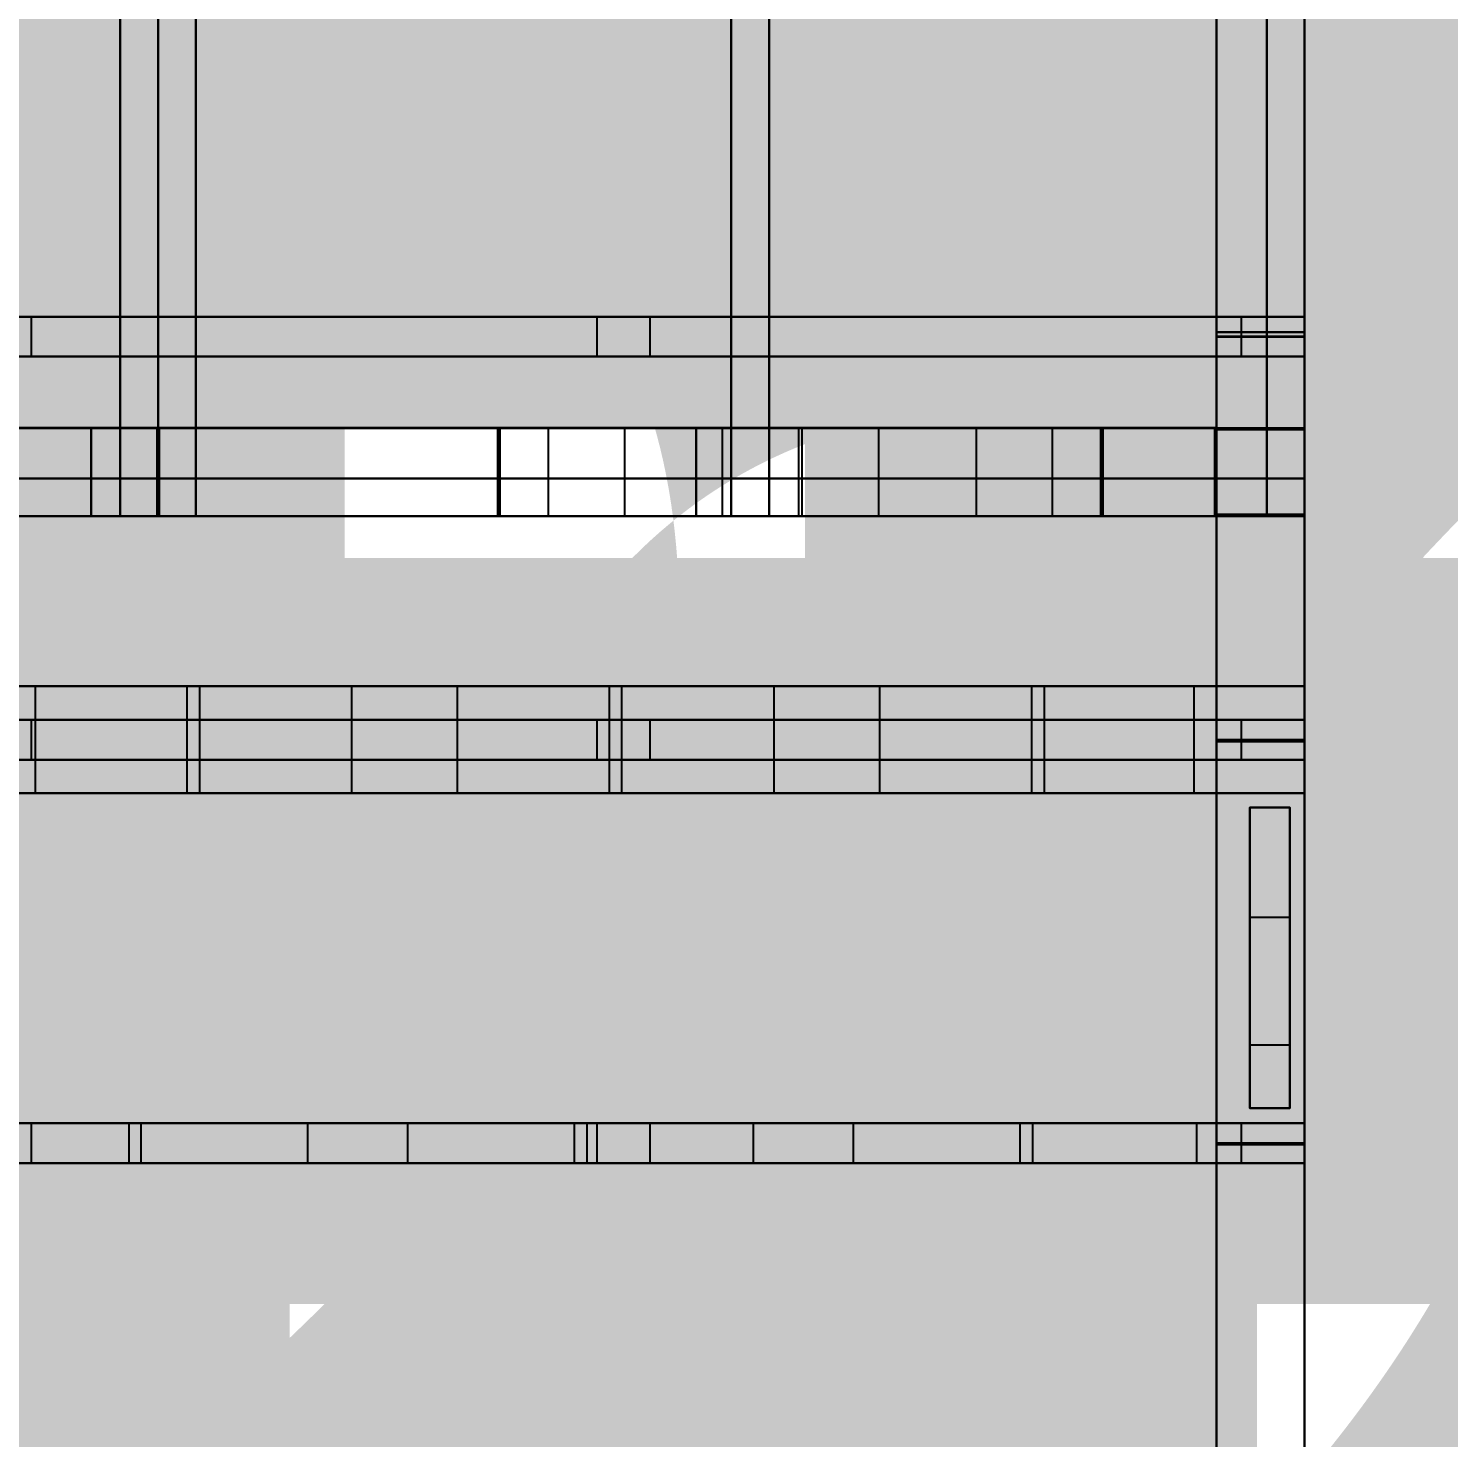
# Model space of a CAD drawing. Header units: inches. Extents: x -252 to 449, y -12 to 800.
# Drawn here: x -50.6 to 5.7, y 217 to 272.9 of the extents above; entities that cross this region are included whole.
import ezdxf

# ---------------------------------------------------------------- set-up
doc = ezdxf.new("R2010")
doc.units = ezdxf.units.IN
doc.header["$MEASUREMENT"] = 0
for name, color, linetype in [('C2', 2, 'CONTINUOUS'), ('FT2', 8, 'CONTINUOUS'), ('RT2', 7, 'CONTINUOUS'), ('W1', 5, 'CONTINUOUS'), ('W2', 5, 'CONTINUOUS')]:
    doc.layers.add(name, color=color, linetype=linetype)

msp = doc.modelspace()

# ---------------------------------------------------------------- linework, layer by layer
at = {"layer": 'C2'}
for points in [[(-45.5, 319.02, 78.63), (-45.5, 253.53, 78.63), (-45.5, 253.53, 82.19), (-45.5, 319.02, 82.19)], [(-44, 319.02, 78.63), (-44, 253.53, 78.63), (-45.5, 253.53, 78.63), (-45.5, 319.02, 78.63)], [(-44, 253.53, 82.19), (-44, 319.02, 82.19), (-45.5, 319.02, 82.19), (-45.5, 253.53, 82.19)], [(-22.75, 319.02, 78.63), (-22.75, 253.53, 78.63), (-22.75, 253.53, 82.19), (-22.75, 319.02, 82.19)], [(-21.25, 319.02, 78.63), (-21.25, 253.53, 78.63), (-22.75, 253.53, 78.63), (-22.75, 319.02, 78.63)], [(-21.25, 253.53, 82.19), (-21.25, 319.02, 82.19), (-22.75, 319.02, 82.19), (-22.75, 253.53, 82.19)], [(-1.5, 253.53, 78.63), (-1.5, 319.02, 78.63), (0, 319.02, 78.63), (0, 253.53, 78.63)], [(-1.5, 319.02, 82.19), (-1.5, 253.53, 82.19), (0, 253.53, 82.19), (0, 319.02, 82.19)], [(0, 253.53, 78.63), (0, 319.02, 78.63), (0, 319.02, 82.19), (0, 253.53, 82.19)], [(-47, 253.53, 70.25), (-47, 302.51, 70.25), (-45.5, 302.51, 70.25), (-45.5, 253.53, 70.25)], [(-47, 302.51, 73.81), (-47, 253.53, 73.81), (-45.5, 253.53, 73.81), (-45.5, 302.51, 73.81)], [(-45.5, 253.53, 70.25), (-45.5, 302.51, 70.25), (-45.5, 302.51, 73.81), (-45.5, 253.53, 73.81)], [(-55.58, 255.03, 70.25), (-45.5, 255.03, 70.25), (-45.5, 253.53, 70.25), (-55.58, 253.53, 70.25)], [(-45.5, 255.03, 73.81), (-55.58, 255.03, 73.81), (-55.58, 253.53, 73.81), (-45.5, 253.53, 73.81)], [(-45.5, 255.03, 78.63), (0, 255.03, 78.63), (0, 253.53, 78.63), (-45.5, 253.53, 78.63)], [(0, 255.03, 82.19), (-45.5, 255.03, 82.19), (-45.5, 253.53, 82.19), (0, 253.53, 82.19)], [(-55.58, 253.53, 70.25), (-45.5, 253.53, 70.25), (-45.5, 253.53, 73.81), (-55.58, 253.53, 73.81)], [(-45.5, 253.53, 78.63), (0, 253.53, 78.63), (0, 253.53, 82.19), (-45.5, 253.53, 82.19)]]:
    msp.add_3dface(points, dxfattribs=at)
at = {"layer": 'FT2'}
for points in [[(-252, 242.54, 121.97), (0, 242.54, 121.97), (0, 246.79, 121.97), (-252, 246.79, 121.97)], [(-252, 246.79, 121.97), (0, 246.79, 121.97), (0, 246.79, 119.92), (-252, 246.79, 119.92)], [(-252, 246.79, 108), (0, 246.79, 108), (0, 242.54, 108), (-252, 242.54, 108)], [(-252, 246.79, 108), (-252, 246.79, 110.05), (0, 246.79, 110.05), (0, 246.79, 108)], [(-50.38, 246.79, 121.97), (-44.34, 246.79, 108.87), (-46.2, 246.79, 108.01), (-52.24, 246.79, 121.11)], [(-50.38, 242.54, 121.97), (-44.34, 242.54, 108.87), (-44.34, 246.79, 108.87), (-50.38, 246.79, 121.97)], [(-43.86, 242.54, 108.87), (-37.81, 242.54, 121.97), (-37.81, 246.79, 121.97), (-43.86, 246.79, 108.87)], [(-43.86, 246.79, 108.87), (-37.81, 246.79, 121.97), (-35.95, 246.79, 121.11), (-42, 246.79, 108.01)], [(-33.63, 246.79, 121.97), (-27.58, 246.79, 108.87), (-29.44, 246.79, 108.01), (-35.49, 246.79, 121.11)], [(-33.63, 242.54, 121.97), (-27.58, 242.54, 108.87), (-27.58, 246.79, 108.87), (-33.63, 246.79, 121.97)], [(-27.11, 242.54, 108.87), (-21.05, 242.54, 121.97), (-21.05, 246.79, 121.97), (-27.11, 246.79, 108.87)], [(-27.11, 246.79, 108.87), (-21.05, 246.79, 121.97), (-19.19, 246.79, 121.11), (-25.25, 246.79, 108.01)], [(-16.87, 246.79, 121.97), (-10.83, 246.79, 108.87), (-12.69, 246.79, 108.01), (-18.73, 246.79, 121.11)], [(-16.87, 242.54, 121.97), (-10.83, 242.54, 108.87), (-10.83, 246.79, 108.87), (-16.87, 246.79, 121.97)], [(-10.34, 242.54, 108.86), (-4.38, 242.54, 121.97), (-4.38, 246.79, 121.97), (-10.34, 246.79, 108.86)], [(-10.34, 246.79, 108.86), (-4.38, 246.79, 121.97), (-2.51, 246.79, 121.12), (-8.48, 246.79, 108.01)], [(0, 246.79, 108.04), (-2.05, 246.79, 108.04), (-2.05, 246.79, 121.93), (0, 246.79, 121.93)], [(0, 246.79, 108.04), (0, 246.79, 121.93), (0, 242.54, 121.93), (0, 242.54, 108.04)], [(-252, 242.54, 121.97), (-252, 242.54, 119.92), (0, 242.54, 119.92), (0, 242.54, 121.97)], [(-252, 242.54, 108), (0, 242.54, 108), (0, 242.54, 110.05), (-252, 242.54, 110.05)], [(-50.38, 242.54, 121.97), (-52.24, 242.54, 121.11), (-46.2, 242.54, 108.01), (-44.34, 242.54, 108.87)], [(-43.86, 242.54, 108.87), (-42, 242.54, 108.01), (-35.95, 242.54, 121.11), (-37.81, 242.54, 121.97)], [(-33.63, 242.54, 121.97), (-35.49, 242.54, 121.11), (-29.44, 242.54, 108.01), (-27.58, 242.54, 108.87)], [(-27.11, 242.54, 108.87), (-25.25, 242.54, 108.01), (-19.19, 242.54, 121.11), (-21.05, 242.54, 121.97)], [(-16.87, 242.54, 121.97), (-18.73, 242.54, 121.11), (-12.69, 242.54, 108.01), (-10.83, 242.54, 108.87)], [(-10.34, 242.54, 108.86), (-8.48, 242.54, 108.01), (-2.51, 242.54, 121.12), (-4.38, 242.54, 121.97)], [(0, 242.54, 108.04), (0, 242.54, 121.93), (-2.05, 242.54, 121.93), (-2.05, 242.54, 108.04)], [(-2.17, 241.98, 121.97), (-2.17, 230.04, 121.97), (-0.59, 230.04, 121.97), (-0.59, 241.98, 121.97)], [(-2.17, 241.98, 121.97), (-2.17, 241.98, 119.92), (-2.17, 230.04, 119.92), (-2.17, 230.04, 121.97)], [(-0.59, 241.98, 108), (-0.59, 230.04, 108), (-2.17, 230.04, 108), (-2.17, 241.98, 108)], [(-2.17, 241.98, 108), (-2.17, 230.04, 108), (-2.17, 230.04, 110.05), (-2.17, 241.98, 110.05)], [(-2.17, 241.98, 108.04), (-2.17, 241.98, 121.93), (-0.59, 241.98, 121.93), (-0.59, 241.98, 108.04)], [(-2.17, 241.98, 108.04), (-2.17, 239.94, 108.04), (-2.17, 239.94, 121.93), (-2.17, 241.98, 121.93)], [(-0.59, 241.98, 121.97), (-0.59, 230.04, 121.97), (-0.59, 230.04, 119.92), (-0.59, 241.98, 119.92)], [(-0.59, 241.98, 108), (-0.59, 241.98, 110.05), (-0.59, 230.04, 110.05), (-0.59, 230.04, 108)], [(-0.59, 241.98, 108.04), (-0.59, 241.98, 121.93), (-0.59, 239.94, 121.93), (-0.59, 239.94, 108.04)], [(-2.17, 237.61, 121.97), (-2.17, 239.52, 121.23), (-2.17, 234.47, 108.13), (-2.17, 232.56, 108.86)], [(-0.59, 237.61, 121.97), (-0.59, 232.56, 108.86), (-0.59, 234.47, 108.13), (-0.59, 239.52, 121.23)], [(-2.17, 237.61, 121.97), (-2.17, 232.56, 108.86), (-0.59, 232.56, 108.86), (-0.59, 237.61, 121.97)], [(-2.17, 230.04, 108.04), (-2.17, 230.04, 121.93), (-2.17, 232.09, 121.93), (-2.17, 232.09, 108.04)], [(-0.59, 230.04, 108.04), (-0.59, 232.09, 108.04), (-0.59, 232.09, 121.93), (-0.59, 230.04, 121.93)], [(-0.59, 230.04, 108.04), (-0.59, 230.04, 121.93), (-2.17, 230.04, 121.93), (-2.17, 230.04, 108.04)], [(-252, 227.87, 121.97), (0, 227.87, 121.97), (0, 229.45, 121.97), (-252, 229.45, 121.97)], [(-252, 229.45, 121.97), (0, 229.45, 121.97), (0, 229.45, 119.92), (-252, 229.45, 119.92)], [(-252, 229.45, 108), (0, 229.45, 108), (0, 227.87, 108), (-252, 227.87, 108)], [(-252, 229.45, 108), (-252, 229.45, 110.05), (0, 229.45, 110.05), (0, 229.45, 108)], [(-53.28, 229.45, 121.97), (-46.65, 229.45, 109.08), (-48.47, 229.45, 108.14), (-55.1, 229.45, 121.03)], [(-53.28, 227.87, 121.97), (-46.65, 227.87, 109.08), (-46.65, 229.45, 109.08), (-53.28, 229.45, 121.97)], [(-46.18, 227.87, 109.08), (-39.56, 227.87, 121.97), (-39.56, 229.45, 121.97), (-46.18, 229.45, 109.08)], [(-46.18, 229.45, 109.08), (-39.56, 229.45, 121.97), (-37.74, 229.45, 121.03), (-44.36, 229.45, 108.14)], [(-35.6, 229.45, 121.97), (-28.97, 229.45, 109.08), (-30.79, 229.45, 108.14), (-37.42, 229.45, 121.03)], [(-35.6, 227.87, 121.97), (-28.97, 227.87, 109.08), (-28.97, 229.45, 109.08), (-35.6, 229.45, 121.97)], [(-28.49, 227.87, 109.08), (-21.87, 227.87, 121.97), (-21.87, 229.45, 121.97), (-28.49, 229.45, 109.08)], [(-28.49, 229.45, 109.08), (-21.87, 229.45, 121.97), (-20.05, 229.45, 121.03), (-26.67, 229.45, 108.14)], [(-17.91, 229.45, 121.97), (-11.29, 229.45, 109.08), (-13.11, 229.45, 108.14), (-19.73, 229.45, 121.03)], [(-17.91, 227.87, 121.97), (-11.29, 227.87, 109.08), (-11.29, 229.45, 109.08), (-17.91, 229.45, 121.97)], [(-10.8, 227.87, 109.07), (-4.27, 227.87, 121.97), (-4.27, 229.45, 121.97), (-10.8, 229.45, 109.07)], [(-10.8, 229.45, 109.07), (-4.27, 229.45, 121.97), (-2.44, 229.45, 121.04), (-8.98, 229.45, 108.14)], [(0, 229.45, 108.04), (-2.05, 229.45, 108.04), (-2.05, 229.45, 121.93), (0, 229.45, 121.93)], [(0, 229.45, 108.04), (0, 229.45, 121.93), (0, 227.87, 121.93), (0, 227.87, 108.04)], [(-252, 227.87, 121.97), (-252, 227.87, 119.92), (0, 227.87, 119.92), (0, 227.87, 121.97)], [(-252, 227.87, 108), (0, 227.87, 108), (0, 227.87, 110.05), (-252, 227.87, 110.05)], [(-53.28, 227.87, 121.97), (-55.1, 227.87, 121.03), (-48.47, 227.87, 108.14), (-46.65, 227.87, 109.08)], [(-46.18, 227.87, 109.08), (-44.36, 227.87, 108.14), (-37.74, 227.87, 121.03), (-39.56, 227.87, 121.97)], [(-35.6, 227.87, 121.97), (-37.42, 227.87, 121.03), (-30.79, 227.87, 108.14), (-28.97, 227.87, 109.08)], [(-28.49, 227.87, 109.08), (-26.67, 227.87, 108.14), (-20.05, 227.87, 121.03), (-21.87, 227.87, 121.97)], [(-17.91, 227.87, 121.97), (-19.73, 227.87, 121.03), (-13.11, 227.87, 108.14), (-11.29, 227.87, 109.08)], [(-10.8, 227.87, 109.07), (-8.98, 227.87, 108.14), (-2.44, 227.87, 121.04), (-4.27, 227.87, 121.97)], [(0, 227.87, 108.04), (0, 227.87, 121.93), (-2.05, 227.87, 121.93), (-2.05, 227.87, 108.04)]]:
    msp.add_3dface(points, dxfattribs=at)
at = {"layer": 'RT2'}
for points in [[(0, 259.87, 229.96), (-252, 259.87, 229.96), (-252, 261.45, 229.96), (0, 261.45, 229.96)], [(0, 261.45, 229.96), (-252, 261.45, 229.96), (-252, 261.45, 232.01), (0, 261.45, 232.01)], [(0, 261.45, 234.96), (-1.17, 261.45, 233.28), (-127.17, 261.45, 321.51), (-126, 261.45, 323.19)], [(0, 261.45, 234.96), (-126, 261.45, 323.19), (-126, 259.87, 323.19), (0, 259.87, 234.96)], [(-28.07, 261.45, 254.61), (-50.54, 261.45, 231.39), (-50.54, 259.87, 231.39), (-28.07, 259.87, 254.61)], [(-28.07, 261.45, 254.61), (-26.59, 261.45, 253.19), (-49.07, 261.45, 229.96), (-50.54, 261.45, 231.39)], [(-2.5, 261.45, 231.46), (-3.89, 261.45, 229.96), (-27.38, 261.45, 251.66), (-25.99, 261.45, 253.16)], [(-2.5, 261.45, 231.46), (-25.99, 261.45, 253.16), (-25.99, 259.87, 253.16), (-2.5, 259.87, 231.46)], [(0, 261.45, 230), (-2.05, 261.45, 230), (-2.05, 261.45, 234.96), (0, 261.45, 234.96)], [(0, 261.45, 230), (0, 261.45, 234.96), (0, 259.87, 234.96), (0, 259.87, 230)], [(0, 259.87, 229.96), (0, 259.87, 232.01), (-252, 259.87, 232.01), (-252, 259.87, 229.96)], [(0, 259.87, 234.96), (-126, 259.87, 323.19), (-127.17, 259.87, 321.51), (-1.17, 259.87, 233.28)], [(-28.07, 259.87, 254.61), (-50.54, 259.87, 231.39), (-49.07, 259.87, 229.96), (-26.59, 259.87, 253.19)], [(-2.5, 259.87, 231.46), (-25.99, 259.87, 253.16), (-27.38, 259.87, 251.66), (-3.89, 259.87, 229.96)], [(0, 259.87, 230), (0, 259.87, 234.96), (-2.05, 259.87, 234.96), (-2.05, 259.87, 230)], [(0, 243.87, 229.96), (-252, 243.87, 229.96), (-252, 245.45, 229.96), (0, 245.45, 229.96)], [(0, 245.45, 229.96), (-252, 245.45, 229.96), (-252, 245.45, 232.01), (0, 245.45, 232.01)], [(0, 245.45, 234.96), (-1.17, 245.45, 233.28), (-127.17, 245.45, 321.51), (-126, 245.45, 323.19)], [(0, 245.45, 234.96), (-126, 245.45, 323.19), (-126, 243.87, 323.19), (0, 243.87, 234.96)], [(-28.07, 245.45, 254.61), (-50.54, 245.45, 231.39), (-50.54, 243.87, 231.39), (-28.07, 243.87, 254.61)], [(-28.07, 245.45, 254.61), (-26.59, 245.45, 253.19), (-49.07, 245.45, 229.96), (-50.54, 245.45, 231.39)], [(-2.5, 245.45, 231.46), (-3.89, 245.45, 229.96), (-27.38, 245.45, 251.66), (-25.99, 245.45, 253.16)], [(-2.5, 245.45, 231.46), (-25.99, 245.45, 253.16), (-25.99, 243.87, 253.16), (-2.5, 243.87, 231.46)], [(0, 245.45, 230), (-2.05, 245.45, 230), (-2.05, 245.45, 234.96), (0, 245.45, 234.96)], [(0, 245.45, 230), (0, 245.45, 234.96), (0, 243.87, 234.96), (0, 243.87, 230)], [(0, 243.87, 229.96), (0, 243.87, 232.01), (-252, 243.87, 232.01), (-252, 243.87, 229.96)], [(0, 243.87, 234.96), (-126, 243.87, 323.19), (-127.17, 243.87, 321.51), (-1.17, 243.87, 233.28)], [(-28.07, 243.87, 254.61), (-50.54, 243.87, 231.39), (-49.07, 243.87, 229.96), (-26.59, 243.87, 253.19)], [(-2.5, 243.87, 231.46), (-25.99, 243.87, 253.16), (-27.38, 243.87, 251.66), (-3.89, 243.87, 229.96)], [(0, 243.87, 230), (0, 243.87, 234.96), (-2.05, 243.87, 234.96), (-2.05, 243.87, 230)], [(0, 227.87, 229.96), (-252, 227.87, 229.96), (-252, 229.45, 229.96), (0, 229.45, 229.96)], [(0, 229.45, 229.96), (-252, 229.45, 229.96), (-252, 229.45, 232.01), (0, 229.45, 232.01)], [(0, 229.45, 234.96), (-1.17, 229.45, 233.28), (-127.17, 229.45, 321.51), (-126, 229.45, 323.19)], [(0, 229.45, 234.96), (-126, 229.45, 323.19), (-126, 227.87, 323.19), (0, 227.87, 234.96)], [(-28.07, 229.45, 254.61), (-50.54, 229.45, 231.39), (-50.54, 227.87, 231.39), (-28.07, 227.87, 254.61)], [(-28.07, 229.45, 254.61), (-26.59, 229.45, 253.19), (-49.07, 229.45, 229.96), (-50.54, 229.45, 231.39)], [(-2.5, 229.45, 231.46), (-3.89, 229.45, 229.96), (-27.38, 229.45, 251.66), (-25.99, 229.45, 253.16)], [(-2.5, 229.45, 231.46), (-25.99, 229.45, 253.16), (-25.99, 227.87, 253.16), (-2.5, 227.87, 231.46)], [(0, 229.45, 230), (-2.05, 229.45, 230), (-2.05, 229.45, 234.96), (0, 229.45, 234.96)], [(0, 229.45, 230), (0, 229.45, 234.96), (0, 227.87, 234.96), (0, 227.87, 230)], [(0, 227.87, 229.96), (0, 227.87, 232.01), (-252, 227.87, 232.01), (-252, 227.87, 229.96)], [(0, 227.87, 234.96), (-126, 227.87, 323.19), (-127.17, 227.87, 321.51), (-1.17, 227.87, 233.28)], [(-28.07, 227.87, 254.61), (-50.54, 227.87, 231.39), (-49.07, 227.87, 229.96), (-26.59, 227.87, 253.19)], [(-2.5, 227.87, 231.46), (-25.99, 227.87, 253.16), (-27.38, 227.87, 251.66), (-3.89, 227.87, 229.96)], [(0, 227.87, 230), (0, 227.87, 234.96), (-2.05, 227.87, 234.96), (-2.05, 227.87, 230)]]:
    msp.add_3dface(points, dxfattribs=at)
at = {"layer": 'W1'}
for points in [[(0, 253.6, 121.98), (0, 328.97, 121.98), (-3.5, 328.97, 121.98), (-3.5, 253.6, 121.98)], [(-3.5, 328.97, 120.52), (-3.5, 253.6, 120.52), (-3.5, 253.6, 121.98), (-3.5, 328.97, 121.98)], [(0, 253.6, 120.52), (0, 328.97, 120.52), (0, 328.97, 121.98), (0, 253.6, 121.98)], [(0, 318.97), (0, 253.6), (-3.5, 253.6), (-3.5, 318.97)], [(-3.5, 253.6, 1.46), (-3.5, 318.97, 1.46), (-3.5, 318.97), (-3.5, 253.6)], [(0, 253.6, 78.63), (0, 318.97, 78.63), (-3.5, 318.97, 78.63), (-3.5, 253.6, 78.63)], [(-3.5, 318.97, 77.17), (-3.5, 253.6, 77.17), (-3.5, 253.6, 78.63), (-3.5, 318.97, 78.63)], [(0, 318.97, 1.46), (0, 253.6, 1.46), (0, 253.6), (0, 318.97)], [(0, 253.6, 77.17), (0, 318.97, 77.17), (0, 318.97, 78.63), (0, 253.6, 78.63)], [(0, 298.97, 82.13), (0, 253.6, 82.13), (-3.5, 253.6, 82.13), (-3.5, 298.97, 82.13)], [(-3.5, 253.6, 83.58), (-3.5, 298.97, 83.58), (-3.5, 298.97, 82.13), (-3.5, 253.6, 82.13)], [(0, 298.97, 83.58), (0, 253.6, 83.58), (0, 253.6, 82.13), (0, 298.97, 82.13)], [(0, 260.84, 48.75), (0, 276.59, 48.75), (-3.5, 276.59, 48.75), (-3.5, 260.84, 48.75)], [(-3.5, 276.59, 47.29), (-3.5, 260.84, 47.29), (-3.5, 260.84, 48.75), (-3.5, 276.59, 48.75)], [(0, 260.65, 96.81), (0, 276.59, 96.81), (-3.5, 276.59, 96.81), (-3.5, 260.65, 96.81)], [(-3.5, 276.59, 95.36), (-3.5, 260.65, 95.36), (-3.5, 260.65, 96.81), (-3.5, 276.59, 96.81)], [(0, 260.84, 47.29), (0, 276.59, 47.29), (0, 276.59, 48.75), (0, 260.84, 48.75)], [(0, 260.65, 95.36), (0, 276.59, 95.36), (0, 276.59, 96.81), (0, 260.65, 96.81)], [(0, 260.84, 78.63), (0, 260.84), (-3.5, 260.84), (-3.5, 260.84, 78.63)], [(-3.5, 259.38), (-3.5, 259.38, 78.63), (-3.5, 260.84, 78.63), (-3.5, 260.84)], [(0, 256.98, 48.74), (0, 260.84, 48.74), (-3.5, 260.84, 48.74), (-3.5, 256.98, 48.74)], [(-3.5, 260.84, 47.28), (-3.5, 256.98, 47.28), (-3.5, 256.98, 48.74), (-3.5, 260.84, 48.74)], [(0, 260.65, 121.98), (0, 260.65, 82.13), (-3.5, 260.65, 82.13), (-3.5, 260.65, 121.98)], [(-3.5, 259.19, 82.13), (-3.5, 259.19, 121.98), (-3.5, 260.65, 121.98), (-3.5, 260.65, 82.13)], [(0, 256.98, 96.81), (0, 260.65, 96.81), (-3.5, 260.65, 96.81), (-3.5, 256.98, 96.81)], [(-3.5, 260.65, 95.35), (-3.5, 256.98, 95.35), (-3.5, 256.98, 96.81), (-3.5, 260.65, 96.81)], [(0, 259.38, 78.63), (0, 259.38), (0, 260.84), (0, 260.84, 78.63)], [(0, 256.98, 47.28), (0, 260.84, 47.28), (0, 260.84, 48.74), (0, 256.98, 48.74)], [(0, 259.19, 121.98), (0, 259.19, 82.13), (0, 260.65, 82.13), (0, 260.65, 121.98)], [(0, 256.98, 95.35), (0, 260.65, 95.35), (0, 260.65, 96.81), (0, 256.98, 96.81)], [(-3.5, 258.43, 78.63), (-3.5, 258.43), (-3.5, 256.98), (-3.5, 256.98, 78.63)], [(-3.5, 258.43, 121.98), (-3.5, 258.43, 82.13), (-3.5, 256.98, 82.13), (-3.5, 256.98, 121.98)], [(0, 258.43), (0, 258.43, 78.63), (0, 256.98, 78.63), (0, 256.98)], [(0, 258.43, 82.13), (0, 258.43, 121.98), (0, 256.98, 121.98), (0, 256.98, 82.13)], [(-135.46, 257.04), (-3.54, 257.04), (-3.54, 253.54), (-135.46, 253.54)], [(-135.46, 257.04, 1.46), (-3.54, 257.04, 1.46), (-3.54, 257.04), (-135.46, 257.04)], [(-3.54, 257.04, 108), (-135.46, 257.04, 108), (-135.46, 253.54, 108), (-3.54, 253.54, 108)], [(-3.54, 257.04, 106.54), (-135.46, 257.04, 106.54), (-135.46, 257.04, 108), (-3.54, 257.04, 108)], [(-65.54, 257.04, 73.75), (-45.54, 257.04, 73.75), (-45.54, 253.54, 73.75), (-65.54, 253.54, 73.75)], [(-65.54, 257.04, 75.21), (-45.54, 257.04, 75.21), (-45.54, 257.04, 73.75), (-65.54, 257.04, 73.75)], [(-45.46, 257.04, 62), (-65.46, 257.04, 62), (-65.46, 253.54, 62), (-45.46, 253.54, 62)], [(-45.46, 257.04, 60.54), (-65.46, 257.04, 60.54), (-65.46, 257.04, 62), (-45.46, 257.04, 62)], [(-45.46, 257.04, 70.25), (-55.46, 257.04, 70.25), (-55.46, 253.54, 70.25), (-45.46, 253.54, 70.25)], [(-45.46, 257.04, 68.79), (-55.46, 257.04, 68.79), (-55.46, 257.04, 70.25), (-45.46, 257.04, 70.25)], [(-46.99, 257.04, 73.75), (-46.99, 257.04, 108), (-45.54, 257.04, 108), (-45.54, 257.04, 73.75)], [(-45.54, 257.04, 82.13), (-3.54, 257.04, 82.13), (-3.54, 253.54, 82.13), (-45.54, 253.54, 82.13)], [(-45.54, 257.04, 83.58), (-3.54, 257.04, 83.58), (-3.54, 257.04, 82.13), (-45.54, 257.04, 82.13)], [(-45.54, 257.04, 73.75), (-45.54, 257.04, 108), (-45.54, 253.54, 108), (-45.54, 253.54, 73.75)], [(-45.46, 257.04, 108), (-45.46, 257.04, 82.13), (-45.46, 253.54, 82.13), (-45.46, 253.54, 108)], [(-44, 257.04, 108), (-44, 257.04, 82.13), (-45.46, 257.04, 82.13), (-45.46, 257.04, 108)], [(-3.54, 257.04, 78.63), (-45.46, 257.04, 78.63), (-45.46, 253.54, 78.63), (-3.54, 253.54, 78.63)], [(-3.54, 257.04, 77.17), (-45.46, 257.04, 77.17), (-45.46, 257.04, 78.63), (-3.54, 257.04, 78.63)], [(-45.46, 257.04, 78.63), (-45.46, 257.04), (-45.46, 253.54), (-45.46, 253.54, 78.63)], [(-44, 257.04, 78.63), (-44, 257.04), (-45.46, 257.04), (-45.46, 257.04, 78.63)], [(-33.46, 257.04), (-33.46, 257.04, 78.63), (-32.01, 257.04, 78.63), (-32.01, 257.04)], [(-32.01, 257.04, 72), (-8.01, 257.04, 72), (-8.01, 253.54, 72), (-32.01, 253.54, 72)], [(-32.01, 257.04, 73.46), (-8.01, 257.04, 73.46), (-8.01, 257.04, 72), (-32.01, 257.04, 72)], [(-32.01, 257.04), (-32.01, 257.04, 78.63), (-32.01, 253.54, 78.63), (-32.01, 253.54)], [(-31.93, 257.04, 78.63), (-31.93, 257.04, 72), (-31.93, 253.54, 72), (-31.93, 253.54, 78.63)], [(-30.47, 257.04, 78.63), (-30.47, 257.04, 72), (-31.93, 257.04, 72), (-31.93, 257.04, 78.63)], [(-26.97, 257.04, 78.63), (-30.02, 257.04, 72), (-30.02, 253.54, 72), (-26.97, 253.54, 78.63)], [(-25.65, 257.04, 78.02), (-28.7, 257.04, 71.39), (-30.02, 257.04, 72), (-26.97, 257.04, 78.63)], [(-21.39, 257.04, 71.39), (-24.44, 257.04, 78.02), (-23.11, 257.04, 78.63), (-20.07, 257.04, 72)], [(-20.07, 257.04, 72), (-23.11, 257.04, 78.63), (-23.11, 253.54, 78.63), (-20.07, 253.54, 72)], [(-16.9, 257.04, 78.63), (-19.95, 257.04, 72), (-19.95, 253.54, 72), (-16.9, 253.54, 78.63)], [(-15.58, 257.04, 78.02), (-18.63, 257.04, 71.39), (-19.95, 257.04, 72), (-16.9, 257.04, 78.63)], [(-11.32, 257.04, 71.39), (-14.37, 257.04, 78.02), (-13.04, 257.04, 78.62), (-10, 257.04, 72)], [(-10, 257.04, 72), (-13.04, 257.04, 78.62), (-13.04, 253.54, 78.62), (-10, 253.54, 72)], [(-9.54, 257.04, 72), (-9.54, 257.04, 78.63), (-8.09, 257.04, 78.63), (-8.09, 257.04, 72)], [(-8.09, 257.04, 72), (-8.09, 257.04, 78.63), (-8.09, 253.54, 78.63), (-8.09, 253.54, 72)], [(-8.01, 257.04, 78.63), (-8.01, 257.04), (-8.01, 253.54), (-8.01, 253.54, 78.63)], [(-6.55, 257.04, 78.63), (-6.55, 257.04), (-8.01, 257.04), (-8.01, 257.04, 78.63)], [(-3.54, 257.04, 48.74), (-8.01, 257.04, 48.74), (-8.01, 253.54, 48.74), (-3.54, 253.54, 48.74)], [(-3.54, 257.04, 47.28), (-8.01, 257.04, 47.28), (-8.01, 257.04, 48.74), (-3.54, 257.04, 48.74)], [(-5, 257.04, 82.13), (-5, 257.04, 108), (-3.54, 257.04, 108), (-3.54, 257.04, 82.13)], [(-5, 257.04), (-5, 257.04, 78.63), (-3.54, 257.04, 78.63), (-3.54, 257.04)], [(-3.54, 257.04, 82.13), (-3.54, 257.04, 108), (-3.54, 253.54, 108), (-3.54, 253.54, 82.13)], [(-3.54, 257.04), (-3.54, 257.04, 78.63), (-3.54, 253.54, 78.63), (-3.54, 253.54)], [(0, 256.98), (0, 256.98, 78.63), (-3.5, 256.98, 78.63), (-3.5, 256.98)], [(0, 253.6, 48.75), (0, 256.98, 48.75), (-3.5, 256.98, 48.75), (-3.5, 253.6, 48.75)], [(-3.5, 256.98, 47.29), (-3.5, 253.6, 47.29), (-3.5, 253.6, 48.75), (-3.5, 256.98, 48.75)], [(0, 253.6, 96.81), (0, 256.98, 96.81), (-3.5, 256.98, 96.81), (-3.5, 253.6, 96.81)], [(-3.5, 256.98, 95.36), (-3.5, 253.6, 95.36), (-3.5, 253.6, 96.81), (-3.5, 256.98, 96.81)], [(0, 256.98, 82.13), (0, 256.98, 121.98), (-3.5, 256.98, 121.98), (-3.5, 256.98, 82.13)], [(0, 253.6, 47.29), (0, 256.98, 47.29), (0, 256.98, 48.75), (0, 253.6, 48.75)], [(0, 253.6, 95.36), (0, 256.98, 95.36), (0, 256.98, 96.81), (0, 253.6, 96.81)], [(-3.5, 255.06, 121.98), (-3.5, 255.06, 82.13), (-3.5, 253.6, 82.13), (-3.5, 253.6, 121.98)], [(-3.5, 255.06, 78.63), (-3.5, 255.06), (-3.5, 253.6), (-3.5, 253.6, 78.63)], [(0, 255.06, 82.13), (0, 255.06, 121.98), (0, 253.6, 121.98), (0, 253.6, 82.13)], [(0, 255.06), (0, 255.06, 78.63), (0, 253.6, 78.63), (0, 253.6)], [(-3.54, 253.54, 1.46), (-135.46, 253.54, 1.46), (-135.46, 253.54), (-3.54, 253.54)], [(-135.46, 253.54, 106.54), (-3.54, 253.54, 106.54), (-3.54, 253.54, 108), (-135.46, 253.54, 108)], [(-3.54, 253.54, 108), (-135.46, 253.54), (-133.59, 253.54), (-1.67, 253.54, 108)], [(-135.46, 253.54, 108), (-3.54, 253.54), (-1.67, 253.54), (-133.59, 253.54, 108)], [(-45.54, 253.54, 75.21), (-65.54, 253.54, 75.21), (-65.54, 253.54, 73.75), (-45.54, 253.54, 73.75)], [(-65.46, 253.54, 60.54), (-45.46, 253.54, 60.54), (-45.46, 253.54, 62), (-65.46, 253.54, 62)], [(-55.46, 253.54, 68.79), (-45.46, 253.54, 68.79), (-45.46, 253.54, 70.25), (-55.46, 253.54, 70.25)], [(-46.99, 253.54, 108), (-46.99, 253.54, 73.75), (-45.54, 253.54, 73.75), (-45.54, 253.54, 108)], [(-3.54, 253.54, 83.58), (-45.54, 253.54, 83.58), (-45.54, 253.54, 82.13), (-3.54, 253.54, 82.13)], [(-44, 253.54, 82.13), (-44, 253.54, 108), (-45.46, 253.54, 108), (-45.46, 253.54, 82.13)], [(-45.46, 253.54, 77.17), (-3.54, 253.54, 77.17), (-3.54, 253.54, 78.63), (-45.46, 253.54, 78.63)], [(-44, 253.54), (-44, 253.54, 78.63), (-45.46, 253.54, 78.63), (-45.46, 253.54)], [(-33.46, 253.54, 78.63), (-33.46, 253.54), (-32.01, 253.54), (-32.01, 253.54, 78.63)], [(-8.01, 253.54, 73.46), (-32.01, 253.54, 73.46), (-32.01, 253.54, 72), (-8.01, 253.54, 72)], [(-30.47, 253.54, 72), (-30.47, 253.54, 78.63), (-31.93, 253.54, 78.63), (-31.93, 253.54, 72)], [(-28.7, 253.54, 71.39), (-25.65, 253.54, 78.02), (-26.97, 253.54, 78.63), (-30.02, 253.54, 72)], [(-24.44, 253.54, 78.02), (-21.39, 253.54, 71.39), (-20.07, 253.54, 72), (-23.11, 253.54, 78.63)], [(-18.63, 253.54, 71.39), (-15.58, 253.54, 78.02), (-16.9, 253.54, 78.63), (-19.95, 253.54, 72)], [(-14.37, 253.54, 78.02), (-11.32, 253.54, 71.39), (-10, 253.54, 72), (-13.04, 253.54, 78.62)], [(-9.54, 253.54, 78.63), (-9.54, 253.54, 72), (-8.09, 253.54, 72), (-8.09, 253.54, 78.63)], [(-6.55, 253.54), (-6.55, 253.54, 78.63), (-8.01, 253.54, 78.63), (-8.01, 253.54)], [(-8.01, 253.54, 47.28), (-3.54, 253.54, 47.28), (-3.54, 253.54, 48.74), (-8.01, 253.54, 48.74)], [(-5, 253.54, 108), (-5, 253.54, 82.13), (-3.54, 253.54, 82.13), (-3.54, 253.54, 108)], [(-5, 253.54, 78.63), (-5, 253.54), (-3.54, 253.54), (-3.54, 253.54, 78.63)], [(0, 253.6, 82.13), (0, 253.6, 121.98), (-3.5, 253.6, 121.98), (-3.5, 253.6, 82.13)], [(0, 253.6), (0, 253.6, 78.63), (-3.5, 253.6, 78.63), (-3.5, 253.6)], [(0, 253.54), (0, 164.66), (-3.5, 164.66), (-3.5, 253.54)], [(-3.5, 164.66, 1.46), (-3.5, 253.54, 1.46), (-3.5, 253.54), (-3.5, 164.66)], [(0, 164.66, 108), (0, 253.54, 108), (-3.5, 253.54, 108), (-3.5, 164.66, 108)], [(-3.5, 253.54, 106.54), (-3.5, 164.66, 106.54), (-3.5, 164.66, 108), (-3.5, 253.54, 108)], [(0, 253.54, 108), (0, 253.54), (-3.5, 253.54), (-3.5, 253.54, 108)], [(-3.5, 252.08), (-3.5, 252.08, 108), (-3.5, 253.54, 108), (-3.5, 253.54)], [(0, 244.66, 48.74), (0, 253.54, 48.74), (-3.5, 253.54, 48.74), (-3.5, 244.66, 48.74)], [(-3.5, 253.54, 47.28), (-3.5, 244.66, 47.28), (-3.5, 244.66, 48.74), (-3.5, 253.54, 48.74)], [(0, 244.66, 96.81), (0, 253.54, 96.81), (-3.5, 253.54, 96.81), (-3.5, 244.66, 96.81)], [(-3.5, 253.54, 95.35), (-3.5, 244.66, 95.35), (-3.5, 244.66, 96.81), (-3.5, 253.54, 96.81)], [(0, 253.54, 1.46), (0, 164.66, 1.46), (0, 164.66), (0, 253.54)], [(0, 164.66, 106.54), (0, 253.54, 106.54), (0, 253.54, 108), (0, 164.66, 108)], [(0, 252.08, 108), (0, 252.08), (0, 253.54), (0, 253.54, 108)], [(0, 244.66, 47.28), (0, 253.54, 47.28), (0, 253.54, 48.74), (0, 244.66, 48.74)], [(0, 244.66, 95.35), (0, 253.54, 95.35), (0, 253.54, 96.81), (0, 244.66, 96.81)], [(0, 164.66, 108), (0, 253.54), (0, 252.01), (0, 163.13, 108)], [(0, 253.54, 108), (0, 164.66), (0, 163.13), (0, 252.01, 108)], [(-3.5, 246.12, 108), (-3.5, 246.12), (-3.5, 244.66), (-3.5, 244.66, 108)], [(0, 246.12), (0, 246.12, 108), (0, 244.66, 108), (0, 244.66)], [(0, 244.66), (0, 244.66, 108), (-3.5, 244.66, 108), (-3.5, 244.66)], [(0, 244.6, 108), (0, 244.6), (-3.5, 244.6), (-3.5, 244.6, 108)], [(-3.5, 243.14), (-3.5, 243.14, 108), (-3.5, 244.6, 108), (-3.5, 244.6)], [(0, 228.66, 48.74), (0, 244.6, 48.74), (-3.5, 244.6, 48.74), (-3.5, 228.66, 48.74)], [(-3.5, 244.6, 47.28), (-3.5, 228.66, 47.28), (-3.5, 228.66, 48.74), (-3.5, 244.6, 48.74)], [(0, 228.66, 96.81), (0, 244.6, 96.81), (-3.5, 244.6, 96.81), (-3.5, 228.66, 96.81)], [(-3.5, 244.6, 95.35), (-3.5, 228.66, 95.35), (-3.5, 228.66, 96.81), (-3.5, 244.6, 96.81)], [(0, 243.14, 108), (0, 243.14), (0, 244.6), (0, 244.6, 108)], [(0, 228.66, 47.28), (0, 244.6, 47.28), (0, 244.6, 48.74), (0, 228.66, 48.74)], [(0, 228.66, 95.35), (0, 244.6, 95.35), (0, 244.6, 96.81), (0, 228.66, 96.81)], [(-3.5, 230.12, 108), (-3.5, 230.12), (-3.5, 228.66), (-3.5, 228.66, 108)], [(0, 230.12), (0, 230.12, 108), (0, 228.66, 108), (0, 228.66)], [(0, 228.66), (0, 228.66, 108), (-3.5, 228.66, 108), (-3.5, 228.66)], [(0, 228.6, 108), (0, 228.6), (-3.5, 228.6), (-3.5, 228.6, 108)], [(-3.5, 227.14), (-3.5, 227.14, 108), (-3.5, 228.6, 108), (-3.5, 228.6)], [(0, 212.66, 48.74), (0, 228.6, 48.74), (-3.5, 228.6, 48.74), (-3.5, 212.66, 48.74)], [(-3.5, 228.6, 47.28), (-3.5, 212.66, 47.28), (-3.5, 212.66, 48.74), (-3.5, 228.6, 48.74)], [(0, 212.66, 96.81), (0, 228.6, 96.81), (-3.5, 228.6, 96.81), (-3.5, 212.66, 96.81)], [(-3.5, 228.6, 95.35), (-3.5, 212.66, 95.35), (-3.5, 212.66, 96.81), (-3.5, 228.6, 96.81)], [(0, 227.14, 108), (0, 227.14), (0, 228.6), (0, 228.6, 108)], [(0, 212.66, 47.28), (0, 228.6, 47.28), (0, 228.6, 48.74), (0, 212.66, 48.74)], [(0, 212.66, 95.35), (0, 228.6, 95.35), (0, 228.6, 96.81), (0, 212.66, 96.81)]]:
    msp.add_3dface(points, dxfattribs=at)
at = {"layer": 'W2'}
for points in [[(0, 292.66, 121.97), (0, 180.72, 121.97), (-3.5, 180.72, 121.97), (-3.5, 292.66, 121.97)], [(-3.5, 180.72, 123.43), (-3.5, 292.66, 123.43), (-3.5, 292.66, 121.97), (-3.5, 180.72, 121.97)], [(0, 180.72, 229.97), (0, 292.66, 229.97), (-3.5, 292.66, 229.97), (-3.5, 180.72, 229.97)], [(-3.5, 292.66, 228.51), (-3.5, 180.72, 228.51), (-3.5, 180.72, 229.97), (-3.5, 292.66, 229.97)], [(0, 292.66, 123.43), (0, 180.72, 123.43), (0, 180.72, 121.97), (0, 292.66, 121.97)], [(0, 180.72, 228.51), (0, 292.66, 228.51), (0, 292.66, 229.97), (0, 180.72, 229.97)], [(0, 260.66, 170.72), (0, 276.66, 170.72), (-3.5, 276.66, 170.72), (-3.5, 260.66, 170.72)], [(-3.5, 276.66, 169.26), (-3.5, 260.66, 169.26), (-3.5, 260.66, 170.72), (-3.5, 276.66, 170.72)], [(0, 260.66, 218.75), (0, 276.66, 218.75), (-3.5, 276.66, 218.75), (-3.5, 260.66, 218.75)], [(-3.5, 276.66, 217.29), (-3.5, 260.66, 217.29), (-3.5, 260.66, 218.75), (-3.5, 276.66, 218.75)], [(0, 260.66, 169.26), (0, 276.66, 169.26), (0, 276.66, 170.72), (0, 260.66, 170.72)], [(0, 260.66, 217.29), (0, 276.66, 217.29), (0, 276.66, 218.75), (0, 260.66, 218.75)], [(0, 260.66, 229.97), (0, 260.66, 121.97), (-3.5, 260.66, 121.97), (-3.5, 260.66, 229.97)], [(-3.5, 259.2, 121.97), (-3.5, 259.2, 229.97), (-3.5, 260.66, 229.97), (-3.5, 260.66, 121.97)], [(0, 257.03, 170.72), (0, 260.66, 170.72), (-3.5, 260.66, 170.72), (-3.5, 257.03, 170.72)], [(-3.5, 260.66, 169.26), (-3.5, 257.03, 169.26), (-3.5, 257.03, 170.72), (-3.5, 260.66, 170.72)], [(0, 257.03, 218.75), (0, 260.66, 218.75), (-3.5, 260.66, 218.75), (-3.5, 257.03, 218.75)], [(-3.5, 260.66, 217.29), (-3.5, 257.03, 217.29), (-3.5, 257.03, 218.75), (-3.5, 260.66, 218.75)], [(0, 259.2, 229.97), (0, 259.2, 121.97), (0, 260.66, 121.97), (0, 260.66, 229.97)], [(0, 257.03, 169.26), (0, 260.66, 169.26), (0, 260.66, 170.72), (0, 257.03, 170.72)], [(0, 257.03, 217.29), (0, 260.66, 217.29), (0, 260.66, 218.75), (0, 257.03, 218.75)], [(-3.5, 258.49, 229.97), (-3.5, 258.49, 121.97), (-3.5, 257.03, 121.97), (-3.5, 257.03, 229.97)], [(0, 258.49, 121.97), (0, 258.49, 229.97), (0, 257.03, 229.97), (0, 257.03, 121.97)], [(-119.49, 257.03, 121.97), (-3.56, 257.03, 121.97), (-3.56, 253.53, 121.97), (-119.49, 253.53, 121.97)], [(-119.49, 257.03, 123.43), (-3.56, 257.03, 123.43), (-3.56, 257.03, 121.97), (-119.49, 257.03, 121.97)], [(-3.56, 257.03, 229.97), (-119.49, 257.03, 229.97), (-119.49, 253.53, 229.97), (-3.56, 253.53, 229.97)], [(-3.56, 257.03, 228.51), (-119.49, 257.03, 228.51), (-119.49, 257.03, 229.97), (-3.56, 257.03, 229.97)], [(-3.56, 257.03, 229.97), (-119.49, 257.03, 121.97), (-117.76, 257.03, 121.97), (-1.83, 257.03, 229.97)], [(-119.49, 257.03, 229.97), (-3.56, 257.03, 121.97), (-1.83, 257.03, 121.97), (-117.76, 257.03, 229.97)], [(-48.15, 257.03, 170.71), (-72.17, 257.03, 170.71), (-72.17, 253.53, 170.71), (-48.15, 253.53, 170.71)], [(-48.15, 257.03, 169.25), (-72.17, 257.03, 169.25), (-72.17, 257.03, 170.71), (-48.15, 257.03, 170.71)], [(-48.15, 257.03, 218.74), (-72.17, 257.03, 218.74), (-72.17, 253.53, 218.74), (-48.15, 253.53, 218.74)], [(-48.15, 257.03, 217.28), (-72.17, 257.03, 217.28), (-72.17, 257.03, 218.74), (-48.15, 257.03, 218.74)], [(-48.15, 257.03, 229.97), (-48.15, 257.03, 121.97), (-48.15, 253.53, 121.97), (-48.15, 253.53, 229.97)], [(-46.7, 257.03, 229.97), (-46.7, 257.03, 121.97), (-48.15, 257.03, 121.97), (-48.15, 257.03, 229.97)], [(-24.14, 257.03, 170.71), (-48.15, 257.03, 170.71), (-48.15, 253.53, 170.71), (-24.14, 253.53, 170.71)], [(-24.14, 257.03, 169.25), (-48.15, 257.03, 169.25), (-48.15, 257.03, 170.71), (-24.14, 257.03, 170.71)], [(-24.14, 257.03, 218.74), (-48.15, 257.03, 218.74), (-48.15, 253.53, 218.74), (-24.14, 253.53, 218.74)], [(-24.14, 257.03, 217.28), (-48.15, 257.03, 217.28), (-48.15, 257.03, 218.74), (-24.14, 257.03, 218.74)], [(-24.14, 257.03, 229.97), (-24.14, 257.03, 121.97), (-24.14, 253.53, 121.97), (-24.14, 253.53, 229.97)], [(-22.68, 257.03, 229.97), (-22.68, 257.03, 121.97), (-24.14, 257.03, 121.97), (-24.14, 257.03, 229.97)], [(-3.56, 257.03, 170.71), (-24.14, 257.03, 170.71), (-24.14, 253.53, 170.71), (-3.56, 253.53, 170.71)], [(-3.56, 257.03, 169.25), (-24.14, 257.03, 169.25), (-24.14, 257.03, 170.71), (-3.56, 257.03, 170.71)], [(-3.56, 257.03, 218.74), (-24.14, 257.03, 218.74), (-24.14, 253.53, 218.74), (-3.56, 253.53, 218.74)], [(-3.56, 257.03, 217.28), (-24.14, 257.03, 217.28), (-24.14, 257.03, 218.74), (-3.56, 257.03, 218.74)], [(-5.02, 257.03, 121.97), (-5.02, 257.03, 229.97), (-3.56, 257.03, 229.97), (-3.56, 257.03, 121.97)], [(-3.56, 257.03, 121.97), (-3.56, 257.03, 229.97), (-3.56, 253.53, 229.97), (-3.56, 253.53, 121.97)], [(0, 257.03, 121.97), (0, 257.03, 229.97), (-3.5, 257.03, 229.97), (-3.5, 257.03, 121.97)], [(0, 253.53, 170.72), (0, 257.03, 170.72), (-3.5, 257.03, 170.72), (-3.5, 253.53, 170.72)], [(-3.5, 257.03, 169.26), (-3.5, 253.53, 169.26), (-3.5, 253.53, 170.72), (-3.5, 257.03, 170.72)], [(0, 253.53, 218.75), (0, 257.03, 218.75), (-3.5, 257.03, 218.75), (-3.5, 253.53, 218.75)], [(-3.5, 257.03, 217.29), (-3.5, 253.53, 217.29), (-3.5, 253.53, 218.75), (-3.5, 257.03, 218.75)], [(0, 253.53, 169.26), (0, 257.03, 169.26), (0, 257.03, 170.72), (0, 253.53, 170.72)], [(0, 253.53, 217.29), (0, 257.03, 217.29), (0, 257.03, 218.75), (0, 253.53, 218.75)], [(-3.56, 253.53, 123.43), (-119.49, 253.53, 123.43), (-119.49, 253.53, 121.97), (-3.56, 253.53, 121.97)], [(-119.49, 253.53, 228.51), (-3.56, 253.53, 228.51), (-3.56, 253.53, 229.97), (-119.49, 253.53, 229.97)], [(-72.17, 253.53, 169.25), (-48.15, 253.53, 169.25), (-48.15, 253.53, 170.71), (-72.17, 253.53, 170.71)], [(-72.17, 253.53, 217.28), (-48.15, 253.53, 217.28), (-48.15, 253.53, 218.74), (-72.17, 253.53, 218.74)], [(-46.7, 253.53, 121.97), (-46.7, 253.53, 229.97), (-48.15, 253.53, 229.97), (-48.15, 253.53, 121.97)], [(-48.15, 253.53, 169.25), (-24.14, 253.53, 169.25), (-24.14, 253.53, 170.71), (-48.15, 253.53, 170.71)], [(-48.15, 253.53, 217.28), (-24.14, 253.53, 217.28), (-24.14, 253.53, 218.74), (-48.15, 253.53, 218.74)], [(-22.68, 253.53, 121.97), (-22.68, 253.53, 229.97), (-24.14, 253.53, 229.97), (-24.14, 253.53, 121.97)], [(-24.14, 253.53, 169.25), (-3.56, 253.53, 169.25), (-3.56, 253.53, 170.71), (-24.14, 253.53, 170.71)], [(-24.14, 253.53, 217.28), (-3.56, 253.53, 217.28), (-3.56, 253.53, 218.74), (-24.14, 253.53, 218.74)], [(-5.02, 253.53, 229.97), (-5.02, 253.53, 121.97), (-3.56, 253.53, 121.97), (-3.56, 253.53, 229.97)], [(0, 253.53, 229.97), (0, 253.53, 121.97), (-3.5, 253.53, 121.97), (-3.5, 253.53, 229.97)], [(-3.5, 252.07, 121.97), (-3.5, 252.07, 229.97), (-3.5, 253.53, 229.97), (-3.5, 253.53, 121.97)], [(0, 244.66, 170.72), (0, 253.53, 170.72), (-3.5, 253.53, 170.72), (-3.5, 244.66, 170.72)], [(-3.5, 253.53, 169.26), (-3.5, 244.66, 169.26), (-3.5, 244.66, 170.72), (-3.5, 253.53, 170.72)], [(0, 244.66, 218.75), (0, 253.53, 218.75), (-3.5, 253.53, 218.75), (-3.5, 244.66, 218.75)], [(-3.5, 253.53, 217.29), (-3.5, 244.66, 217.29), (-3.5, 244.66, 218.75), (-3.5, 253.53, 218.75)], [(0, 252.07, 229.97), (0, 252.07, 121.97), (0, 253.53, 121.97), (0, 253.53, 229.97)], [(0, 244.66, 169.26), (0, 253.53, 169.26), (0, 253.53, 170.72), (0, 244.66, 170.72)], [(0, 244.66, 217.29), (0, 253.53, 217.29), (0, 253.53, 218.75), (0, 244.66, 218.75)], [(0, 244.66, 229.97), (0, 244.66, 121.97), (-3.5, 244.66, 121.97), (-3.5, 244.66, 229.97)], [(-3.5, 243.2, 121.97), (-3.5, 243.2, 229.97), (-3.5, 244.66, 229.97), (-3.5, 244.66, 121.97)], [(0, 228.66, 170.72), (0, 244.66, 170.72), (-3.5, 244.66, 170.72), (-3.5, 228.66, 170.72)], [(-3.5, 244.66, 169.26), (-3.5, 228.66, 169.26), (-3.5, 228.66, 170.72), (-3.5, 244.66, 170.72)], [(0, 228.66, 218.75), (0, 244.66, 218.75), (-3.5, 244.66, 218.75), (-3.5, 228.66, 218.75)], [(-3.5, 244.66, 217.29), (-3.5, 228.66, 217.29), (-3.5, 228.66, 218.75), (-3.5, 244.66, 218.75)], [(0, 243.2, 229.97), (0, 243.2, 121.97), (0, 244.66, 121.97), (0, 244.66, 229.97)], [(0, 228.66, 169.26), (0, 244.66, 169.26), (0, 244.66, 170.72), (0, 228.66, 170.72)], [(0, 228.66, 217.29), (0, 244.66, 217.29), (0, 244.66, 218.75), (0, 228.66, 218.75)], [(0, 228.66, 229.97), (0, 228.66, 121.97), (-3.5, 228.66, 121.97), (-3.5, 228.66, 229.97)], [(-3.5, 227.2, 121.97), (-3.5, 227.2, 229.97), (-3.5, 228.66, 229.97), (-3.5, 228.66, 121.97)], [(0, 212.66, 170.72), (0, 228.66, 170.72), (-3.5, 228.66, 170.72), (-3.5, 212.66, 170.72)], [(-3.5, 228.66, 169.26), (-3.5, 212.66, 169.26), (-3.5, 212.66, 170.72), (-3.5, 228.66, 170.72)], [(0, 212.66, 218.75), (0, 228.66, 218.75), (-3.5, 228.66, 218.75), (-3.5, 212.66, 218.75)], [(-3.5, 228.66, 217.29), (-3.5, 212.66, 217.29), (-3.5, 212.66, 218.75), (-3.5, 228.66, 218.75)], [(0, 227.2, 229.97), (0, 227.2, 121.97), (0, 228.66, 121.97), (0, 228.66, 229.97)], [(0, 212.66, 169.26), (0, 228.66, 169.26), (0, 228.66, 170.72), (0, 212.66, 170.72)], [(0, 212.66, 217.29), (0, 228.66, 217.29), (0, 228.66, 218.75), (0, 212.66, 218.75)]]:
    msp.add_3dface(points, dxfattribs=at)

# ---------------------------------------------------------------- texts
at = {"layer": 'W1t'}
for s, p in [('L1F21', (-192.02, 257.04, 111.94)), ('L1F38', (-69.52, 257.04, 111.94)), ('L1F22', (-248.5, 210.89, 111.94)), ('L1F23', (-248.5, 116.84, 111.94))]:
    msp.add_text(s, height=120, dxfattribs=at).set_placement(p)
at = {"layer": 'W2t'}
for s, p in [('L2F55', (-61.53, 257.03, 233.91)), ('L2F51', (-208.51, 243.99, 233.91)), ('L2F19', (-248.5, 235.88, 233.91)), ('L2F56', (-74.01, 229.91, 233.91)), ('L2F50', (-165.01, 225.01, 233.91)), ('L2F54', (-119.53, 222.27, 233.91)), ('L2F57', (-68.4, 200.71, 233.91)), ('L2F58', (-32.99, 193.99, 233.91)), ('L2F52', (-208.51, 182.51, 233.91)), ('L2F60', (-107.24, 175.21, 233.91)), ('L2F53', (-179.01, 160.99, 233.91)), ('L2F59', (-93.52, 159.34, 233.91)), ('L2F61', (-145.14, 148.74, 233.91)), ('L2F62', (-175.87, 141.19, 233.91)), ('L2F18', (-248.5, 131.88, 233.91)), ('L2F63', (-221.72, 127.03, 233.91))]:
    msp.add_text(s, height=120, dxfattribs=at).set_placement(p)

doc.saveas('drawing.dxf')
